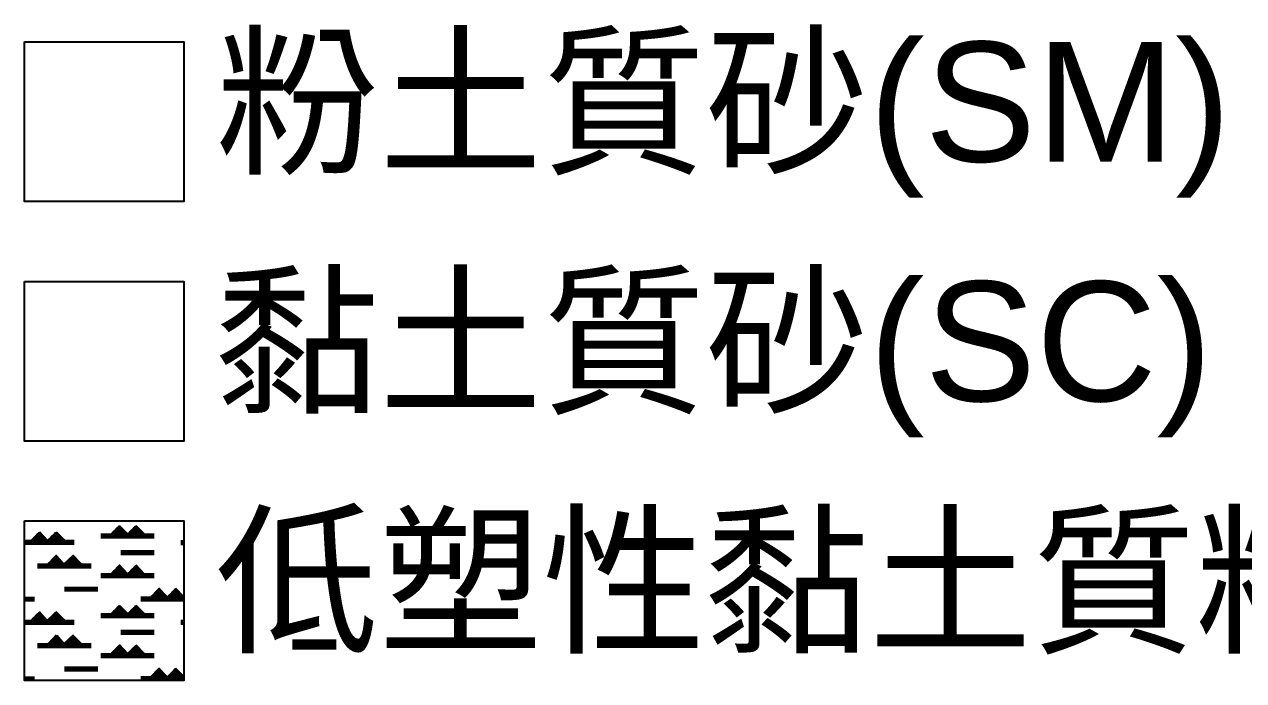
# Model space of a CAD drawing. Header units: millimetres. Extents: x -16 to 296794, y -32 to 2776793.
# Drawn here: x 15 to 22.64, y -7 to -2.89 of the extents above; entities that cross this region are included whole.
import ezdxf
from ezdxf.enums import TextEntityAlignment as Align

# ---------------------------------------------------------------- set-up
doc = ezdxf.new("R2010")
doc.units = ezdxf.units.MM
doc.layers.add('柱狀圖_圖例', color=7, linetype='Continuous')
doc.styles.get("Standard").update_dxf_attribs({"font": 'arial.ttf'})
pattern_1 = [(0, (15.97945, -7.125), (0, 0.5), [0.02055, -0.97945]), (0, (15.97945, -7.1273), (0, 0.5), [0.02055, -0.97945]), (0, (15.97945, -7.1296), (0, 0.5), [0.02055, -0.97945]), (0, (15.97945, -7.1319), (0, 0.5), [0.02055, -0.97945]), (0, (15.97945, -7.1342), (0, 0.5), [0.02055, -0.97945]), (0, (15.97945, -7.1365), (0, 0.5), [0.02055, -0.97945]), (0, (15.97945, -7.1388), (0, 0.5), [0.02055, -0.97945]), (0, (15.97945, -7.1411), (0, 0.5), [0.02055, -0.97945]), (0, (15.97945, -7.1434), (0, 0.5), [0.02055, -0.97945]), (0, (15.97945, -7.1457), (0, 0.5), [0.02055, -0.97945]), (0, (15.6035, -7.18786), (0, 0.5), [0.20867, -0.79133]), (0, (15.6035, -7.19016), (0, 0.5), [0.20867, -0.79133]), (0, (15.6035, -7.19246), (0, 0.5), [0.20867, -0.79133]), (0, (15.6035, -7.19476), (0, 0.5), [0.20867, -0.79133]), (0, (15.6035, -7.19706), (0, 0.5), [0.20867, -0.79133]), (0, (15.6035, -7.19936), (0, 0.5), [0.20867, -0.79133]), (0, (15.6035, -7.20166), (0, 0.5), [0.20867, -0.79133]), (0, (15.6035, -7.20396), (0, 0.5), [0.20867, -0.79133]), (0, (15.6035, -7.20626), (0, 0.5), [0.20867, -0.79133]), (0, (15.6035, -7.20856), (0, 0.5), [0.20867, -0.79133]), (0, (15.25017, -7.4167), (0, 0.5), [0.20867, -0.79133]), (0, (15.25017, -7.419), (0, 0.5), [0.20867, -0.79133]), (0, (15.25017, -7.4213), (0, 0.5), [0.20867, -0.79133]), (0, (15.25017, -7.4236), (0, 0.5), [0.20867, -0.79133]), (0, (15.25017, -7.4259), (0, 0.5), [0.20867, -0.79133]), (0, (15.25017, -7.4282), (0, 0.5), [0.20867, -0.79133]), (0, (15.25017, -7.4305), (0, 0.5), [0.20867, -0.79133]), (0, (15.25017, -7.4328), (0, 0.5), [0.20867, -0.79133]), (0, (15.25017, -7.4351), (0, 0.5), [0.20867, -0.79133]), (0, (15.25017, -7.4374), (0, 0.5), [0.20867, -0.79133]), (90, (15.9989, -7.4777), (-1, 6e-17), [0.00327, -0.49673]), (90, (15.9966, -7.4777), (-1, 6e-17), [0.00557, -0.49443]), (90, (15.9943, -7.4777), (-1, 6e-17), [0.00787, -0.49213]), (90, (15.992, -7.4777), (-1, 6e-17), [0.01018, -0.48982]), (90, (15.9897, -7.4777), (-1, 6e-17), [0.01248, -0.48752]), (90, (15.9874, -7.4777), (-1, 6e-17), [0.01478, -0.48522]), (90, (15.9851, -7.4777), (-1, 6e-17), [0.01708, -0.48292]), (90, (15.9828, -7.4777), (-1, 6e-17), [0.01939, -0.48061]), (90, (15.9805, -7.4777), (-1, 6e-17), [0.0217, -0.4783]), (90, (15.9782, -7.4777), (-1, 6e-17), [0.024, -0.476]), (90, (15.9759, -7.4777), (-1, 6e-17), [0.0263, -0.4737]), (90, (15.9736, -7.4777), (-1, 6e-17), [0.0286, -0.4714]), (90, (15.9713, -7.4777), (-1, 6e-17), [0.0309, -0.4691]), (90, (15.969, -7.4777), (-1, 6e-17), [0.0332, -0.4668]), (90, (15.9667, -7.4777), (-1, 6e-17), [0.0355, -0.4645]), (90, (15.9644, -7.4777), (-1, 6e-17), [0.0378, -0.4622]), (90, (15.9621, -7.4777), (-1, 6e-17), [0.04011, -0.45989]), (90, (15.946, -7.4777), (-1, 6e-17), [0.05025, -0.44975]), (90, (15.9483, -7.4777), (-1, 6e-17), [0.05255, -0.44745]), (90, (15.9506, -7.4777), (-1, 6e-17), [0.05163, -0.44837]), (90, (15.9529, -7.4777), (-1, 6e-17), [0.04932, -0.45068]), (90, (15.9552, -7.4777), (-1, 6e-17), [0.04702, -0.45298]), (90, (15.9575, -7.4777), (-1, 6e-17), [0.04472, -0.45528]), (90, (15.9598, -7.4777), (-1, 6e-17), [0.04241, -0.45759]), (90, (15.9437, -7.4777), (-1, 6e-17), [0.04796, -0.45204]), (90, (15.9414, -7.4777), (-1, 6e-17), [0.04566, -0.45434]), (90, (15.9391, -7.4777), (-1, 6e-17), [0.04336, -0.45664]), (90, (15.9368, -7.4777), (-1, 6e-17), [0.04106, -0.45894]), (90, (15.9345, -7.4777), (-1, 6e-17), [0.03877, -0.46123]), (90, (15.9322, -7.4777), (-1, 6e-17), [0.03647, -0.46353]), (90, (15.9299, -7.4777), (-1, 6e-17), [0.03417, -0.46583]), (90, (15.9276, -7.4777), (-1, 6e-17), [0.03188, -0.46812]), (90, (15.9253, -7.4777), (-1, 6e-17), [0.02958, -0.47042]), (90, (15.923, -7.4777), (-1, 6e-17), [0.02728, -0.47272]), (90, (15.9207, -7.4777), (-1, 6e-17), [0.02498, -0.47502]), (90, (15.9184, -7.4777), (-1, 6e-17), [0.02269, -0.47731]), (90, (15.9161, -7.4777), (-1, 6e-17), [0.0204, -0.4796]), (90, (15.9138, -7.4777), (-1, 6e-17), [0.0181, -0.4819]), (90, (15.9115, -7.4777), (-1, 6e-17), [0.0158, -0.4842]), (90, (15.9092, -7.4777), (-1, 6e-17), [0.0135, -0.4865]), (90, (15.9069, -7.4777), (-1, 6e-17), [0.0112, -0.4888]), (90, (15.9046, -7.4777), (-1, 6e-17), [0.0089, -0.4911]), (90, (15.9023, -7.4777), (-1, 6e-17), [0.0066, -0.4934]), (90, (15.9, -7.4777), (-1, 6e-17), [0.0043, -0.4957]), (90, (15.8977, -7.4777), (-1, 6e-17), [0.00201, -0.49799]), (90, (15.8954, -7.4777), (-1, 6e-17), [0.0003, -0.4997]), (90, (15.8931, -7.4777), (-1, 6e-17), [0.0027, -0.4973]), (90, (15.8908, -7.4777), (-1, 6e-17), [0.00508, -0.49492]), (90, (15.8885, -7.4777), (-1, 6e-17), [0.00748, -0.49252]), (90, (15.8862, -7.4777), (-1, 6e-17), [0.00987, -0.49013]), (90, (15.8701, -7.4777), (-1, 6e-17), [0.02661, -0.47339]), (90, (15.8724, -7.4777), (-1, 6e-17), [0.02422, -0.47578]), (90, (15.8747, -7.4777), (-1, 6e-17), [0.02183, -0.47817]), (90, (15.877, -7.4777), (-1, 6e-17), [0.01944, -0.48056]), (90, (15.8793, -7.4777), (-1, 6e-17), [0.01705, -0.48295]), (90, (15.8816, -7.4777), (-1, 6e-17), [0.01465, -0.48535]), (90, (15.8839, -7.4777), (-1, 6e-17), [0.01226, -0.48774]), (90, (15.8678, -7.4777), (-1, 6e-17), [0.029, -0.471]), (90, (15.8655, -7.4777), (-1, 6e-17), [0.0314, -0.4686]), (90, (15.8632, -7.4777), (-1, 6e-17), [0.0338, -0.4662]), (90, (15.8609, -7.4777), (-1, 6e-17), [0.03618, -0.46382]), (90, (15.8586, -7.4777), (-1, 6e-17), [0.03858, -0.46142]), (90, (15.8563, -7.4777), (-1, 6e-17), [0.04097, -0.45903]), (90, (15.854, -7.4777), (-1, 6e-17), [0.04336, -0.45664]), (90, (15.8517, -7.4777), (-1, 6e-17), [0.04575, -0.45425]), (90, (15.8494, -7.4777), (-1, 6e-17), [0.04815, -0.45185]), (90, (15.8471, -7.4777), (-1, 6e-17), [0.05054, -0.44946]), (90, (15.8448, -7.4777), (-1, 6e-17), [0.05293, -0.44707]), (90, (15.8425, -7.4777), (-1, 6e-17), [0.0512, -0.4488]), (90, (15.8402, -7.4777), (-1, 6e-17), [0.04888, -0.45112]), (90, (15.8379, -7.4777), (-1, 6e-17), [0.04655, -0.45345]), (90, (15.8356, -7.4777), (-1, 6e-17), [0.04423, -0.45577]), (90, (15.8333, -7.4777), (-1, 6e-17), [0.0419, -0.4581]), (90, (15.831, -7.4777), (-1, 6e-17), [0.03957, -0.46043]), (90, (15.8287, -7.4777), (-1, 6e-17), [0.03724, -0.46276]), (90, (15.8264, -7.4777), (-1, 6e-17), [0.03492, -0.46508]), (90, (15.8241, -7.4777), (-1, 6e-17), [0.03259, -0.46741]), (90, (15.8218, -7.4777), (-1, 6e-17), [0.03026, -0.46974]), (90, (15.8195, -7.4777), (-1, 6e-17), [0.02793, -0.47207]), (90, (15.8172, -7.4777), (-1, 6e-17), [0.0256, -0.4744]), (90, (15.8149, -7.4777), (-1, 6e-17), [0.02328, -0.47672]), (90, (15.8126, -7.4777), (-1, 6e-17), [0.02095, -0.47905]), (90, (15.8103, -7.4777), (-1, 6e-17), [0.01862, -0.48138]), (90, (15.7942, -7.4777), (-1, 6e-17), [0.00233, -0.49767]), (90, (15.7965, -7.4777), (-1, 6e-17), [0.00466, -0.49534]), (90, (15.7988, -7.4777), (-1, 6e-17), [0.00698, -0.49302]), (90, (15.8011, -7.4777), (-1, 6e-17), [0.0093, -0.4907]), (90, (15.8034, -7.4777), (-1, 6e-17), [0.01164, -0.48836]), (90, (15.8057, -7.4777), (-1, 6e-17), [0.01397, -0.48603]), (90, (15.808, -7.4777), (-1, 6e-17), [0.0163, -0.4837]), (135, (16, -7.4762), (-1, 0.5), [0.07408, -1.34014]), (46.273, (15.895238, -7.47857), (1, 1), [0.07578, -15.83805]), (133.727, (15.895238, -7.47857), (-9.9999998, 10.5000001), [0.07578, -15.83805]), (46.273, (15.790476, -7.47857), (1, 1), [0.07578, -15.83805]), (0, (15.72813, -7.47774), (0, 0.5), [0.27187, -0.72813]), (0, (15.72813, -7.48004), (0, 0.5), [0.27187, -0.72813]), (0, (15, -7.48004), (0, 0.5), [0.0627, -0.9373]), (0, (15.72813, -7.48234), (0, 0.5), [0.27187, -0.72813]), (0, (15, -7.48234), (0, 0.5), [0.0627, -0.9373]), (0, (15.72813, -7.48464), (0, 0.5), [0.27187, -0.72813]), (0, (15, -7.48464), (0, 0.5), [0.0627, -0.9373]), (0, (15.72813, -7.48694), (0, 0.5), [0.27187, -0.72813]), (0, (15, -7.48694), (0, 0.5), [0.0627, -0.9373]), (0, (15.72813, -7.48924), (0, 0.5), [0.27187, -0.72813]), (0, (15, -7.48924), (0, 0.5), [0.0627, -0.9373]), (0, (15.72813, -7.49154), (0, 0.5), [0.27187, -0.72813]), (0, (15, -7.49154), (0, 0.5), [0.0627, -0.9373]), (0, (15.72813, -7.49384), (0, 0.5), [0.27187, -0.72813]), (0, (15, -7.49384), (0, 0.5), [0.0627, -0.9373]), (0, (15.72813, -7.49614), (0, 0.5), [0.27187, -0.72813]), (0, (15, -7.49614), (0, 0.5), [0.0627, -0.9373]), (0, (15.72813, -7.49844), (0, 0.5), [0.27187, -0.72813]), (0, (15, -7.49844), (0, 0.5), [0.0627, -0.9373]), (90, (15.7513, -7.0836), (-1, 6e-17), [0.00097, -0.49903]), (90, (15.749, -7.0836), (-1, 6e-17), [0.00327, -0.49673]), (90, (15.7467, -7.0836), (-1, 6e-17), [0.00557, -0.49443]), (90, (15.7444, -7.0836), (-1, 6e-17), [0.00787, -0.49213]), (90, (15.7421, -7.0836), (-1, 6e-17), [0.01018, -0.48982]), (90, (15.7398, -7.0836), (-1, 6e-17), [0.01248, -0.48752]), (90, (15.7375, -7.0836), (-1, 6e-17), [0.01478, -0.48522]), (90, (15.7352, -7.0836), (-1, 6e-17), [0.01708, -0.48292]), (90, (15.7329, -7.0836), (-1, 6e-17), [0.0194, -0.4806]), (90, (15.7306, -7.0836), (-1, 6e-17), [0.0217, -0.4783]), (90, (15.7283, -7.0836), (-1, 6e-17), [0.024, -0.476]), (90, (15.726, -7.0836), (-1, 6e-17), [0.0263, -0.4737]), (90, (15.7237, -7.0836), (-1, 6e-17), [0.0286, -0.4714]), (90, (15.7214, -7.0836), (-1, 6e-17), [0.0309, -0.4691]), (90, (15.7191, -7.0836), (-1, 6e-17), [0.0332, -0.4668]), (90, (15.7168, -7.0836), (-1, 6e-17), [0.0355, -0.4645]), (90, (15.7145, -7.0836), (-1, 6e-17), [0.0378, -0.4622]), (90, (15.7122, -7.0836), (-1, 6e-17), [0.0401, -0.4599]), (90, (15.6961, -7.0836), (-1, 6e-17), [0.05025, -0.44975]), (90, (15.6984, -7.0836), (-1, 6e-17), [0.05255, -0.44745]), (90, (15.7007, -7.0836), (-1, 6e-17), [0.05163, -0.44837]), (90, (15.703, -7.0836), (-1, 6e-17), [0.04932, -0.45068]), (90, (15.7053, -7.0836), (-1, 6e-17), [0.04702, -0.45298]), (90, (15.7076, -7.0836), (-1, 6e-17), [0.04472, -0.45528]), (90, (15.7099, -7.0836), (-1, 6e-17), [0.04241, -0.45759]), (90, (15.6938, -7.0836), (-1, 6e-17), [0.04796, -0.45204]), (90, (15.6915, -7.0836), (-1, 6e-17), [0.04566, -0.45434]), (90, (15.6892, -7.0836), (-1, 6e-17), [0.04336, -0.45664]), (90, (15.6869, -7.0836), (-1, 6e-17), [0.04106, -0.45894]), (90, (15.6846, -7.0836), (-1, 6e-17), [0.03877, -0.46123]), (90, (15.6823, -7.0836), (-1, 6e-17), [0.03647, -0.46353]), (90, (15.68, -7.0836), (-1, 6e-17), [0.03417, -0.46583]), (90, (15.6777, -7.0836), (-1, 6e-17), [0.03188, -0.46812]), (90, (15.6754, -7.0836), (-1, 6e-17), [0.02958, -0.47042]), (90, (15.6731, -7.0836), (-1, 6e-17), [0.02728, -0.47272]), (90, (15.6708, -7.0836), (-1, 6e-17), [0.02498, -0.47502]), (90, (15.6685, -7.0836), (-1, 6e-17), [0.0227, -0.4773]), (90, (15.6662, -7.0836), (-1, 6e-17), [0.0204, -0.4796]), (90, (15.6639, -7.0836), (-1, 6e-17), [0.0181, -0.4819]), (90, (15.6616, -7.0836), (-1, 6e-17), [0.0158, -0.4842]), (90, (15.6593, -7.0836), (-1, 6e-17), [0.0135, -0.4865]), (90, (15.657, -7.0836), (-1, 6e-17), [0.0112, -0.4888]), (90, (15.6547, -7.0836), (-1, 6e-17), [0.0089, -0.4911]), (90, (15.6524, -7.0836), (-1, 6e-17), [0.0066, -0.4934]), (90, (15.6501, -7.0836), (-1, 6e-17), [0.0043, -0.4957]), (90, (15.6478, -7.0836), (-1, 6e-17), [0.002, -0.498]), (90, (15.6455, -7.0836), (-1, 6e-17), [0.0003, -0.4997]), (90, (15.6432, -7.0836), (-1, 6e-17), [0.0027, -0.4973]), (90, (15.6409, -7.0836), (-1, 6e-17), [0.00508, -0.49492]), (90, (15.6386, -7.0836), (-1, 6e-17), [0.00748, -0.49252]), (90, (15.6363, -7.0836), (-1, 6e-17), [0.00987, -0.49013]), (90, (15.6202, -7.0836), (-1, 6e-17), [0.02661, -0.47339]), (90, (15.6225, -7.0836), (-1, 6e-17), [0.02422, -0.47578]), (90, (15.6248, -7.0836), (-1, 6e-17), [0.02183, -0.47817]), (90, (15.6271, -7.0836), (-1, 6e-17), [0.01944, -0.48056]), (90, (15.6294, -7.0836), (-1, 6e-17), [0.01705, -0.48295]), (90, (15.6317, -7.0836), (-1, 6e-17), [0.01465, -0.48535]), (90, (15.634, -7.0836), (-1, 6e-17), [0.01226, -0.48774]), (90, (15.6179, -7.0836), (-1, 6e-17), [0.029, -0.471]), (90, (15.6156, -7.0836), (-1, 6e-17), [0.0314, -0.4686]), (90, (15.6133, -7.0836), (-1, 6e-17), [0.0338, -0.4662]), (90, (15.611, -7.0836), (-1, 6e-17), [0.03618, -0.46382]), (90, (15.6087, -7.0836), (-1, 6e-17), [0.03858, -0.46142]), (90, (15.6064, -7.0836), (-1, 6e-17), [0.04097, -0.45903]), (90, (15.6041, -7.0836), (-1, 6e-17), [0.04336, -0.45664]), (90, (15.6018, -7.0836), (-1, 6e-17), [0.04575, -0.45425]), (90, (15.5995, -7.0836), (-1, 6e-17), [0.04815, -0.45185]), (90, (15.5972, -7.0836), (-1, 6e-17), [0.05054, -0.44946]), (90, (15.5949, -7.0836), (-1, 6e-17), [0.05293, -0.44707]), (90, (15.5926, -7.0836), (-1, 6e-17), [0.0512, -0.4488]), (90, (15.5903, -7.0836), (-1, 6e-17), [0.04888, -0.45112]), (90, (15.588, -7.0836), (-1, 6e-17), [0.04655, -0.45345]), (90, (15.5857, -7.0836), (-1, 6e-17), [0.04423, -0.45577]), (90, (15.5834, -7.0836), (-1, 6e-17), [0.0419, -0.4581]), (90, (15.5811, -7.0836), (-1, 6e-17), [0.03957, -0.46043]), (90, (15.5788, -7.0836), (-1, 6e-17), [0.03724, -0.46276]), (90, (15.5765, -7.0836), (-1, 6e-17), [0.03492, -0.46508]), (90, (15.5742, -7.0836), (-1, 6e-17), [0.0326, -0.4674]), (90, (15.5719, -7.0836), (-1, 6e-17), [0.03026, -0.46974]), (90, (15.5696, -7.0836), (-1, 6e-17), [0.02793, -0.47207]), (90, (15.5673, -7.0836), (-1, 6e-17), [0.0256, -0.4744]), (90, (15.565, -7.0836), (-1, 6e-17), [0.02328, -0.47672]), (90, (15.5627, -7.0836), (-1, 6e-17), [0.02095, -0.47905]), (90, (15.5604, -7.0836), (-1, 6e-17), [0.01862, -0.48138]), (90, (15.5443, -7.0836), (-1, 6e-17), [0.00233, -0.49767]), (90, (15.5466, -7.0836), (-1, 6e-17), [0.00466, -0.49534]), (90, (15.5489, -7.0836), (-1, 6e-17), [0.00698, -0.49302]), (90, (15.5512, -7.0836), (-1, 6e-17), [0.0093, -0.4907]), (90, (15.5535, -7.0836), (-1, 6e-17), [0.01164, -0.48836]), (90, (15.5558, -7.0836), (-1, 6e-17), [0.01397, -0.48603]), (90, (15.5581, -7.0836), (-1, 6e-17), [0.0163, -0.4837]), (135, (15.75238, -7.08333), (-1, 0.5), [0.07408, -1.34014]), (45, (15.64762, -7.08333), (1, 0.5), [0.07408, -1.34014]), (135, (15.64762, -7.08333), (-1, 0.5), [0.07408, -1.34014]), (45, (15.54286, -7.08333), (1, 0.5), [0.07408, -1.34014]), (0, (15.47823, -7.0836), (0, 0.5), [0.3352, -0.6648]), (0, (15.47823, -7.0859), (0, 0.5), [0.3352, -0.6648]), (0, (15.47823, -7.0882), (0, 0.5), [0.3352, -0.6648]), (0, (15.47823, -7.0905), (0, 0.5), [0.3352, -0.6648]), (0, (15.47823, -7.0928), (0, 0.5), [0.3352, -0.6648]), (0, (15.47823, -7.0951), (0, 0.5), [0.3352, -0.6648]), (0, (15.47823, -7.0974), (0, 0.5), [0.3352, -0.6648]), (0, (15.47823, -7.0997), (0, 0.5), [0.3352, -0.6648]), (0, (15.47823, -7.102), (0, 0.5), [0.3352, -0.6648]), (0, (15.47823, -7.1043), (0, 0.5), [0.3352, -0.6648]), (90, (15.2499, -7.1243), (-1, 6e-17), [0.00097, -0.49903]), (90, (15.2476, -7.1243), (-1, 6e-17), [0.00327, -0.49673]), (90, (15.2453, -7.1243), (-1, 6e-17), [0.00557, -0.49443]), (90, (15.243, -7.1243), (-1, 6e-17), [0.00787, -0.49213]), (90, (15.2407, -7.1243), (-1, 6e-17), [0.01018, -0.48982]), (90, (15.2384, -7.1243), (-1, 6e-17), [0.01248, -0.48752]), (90, (15.2361, -7.1243), (-1, 6e-17), [0.01478, -0.48522]), (90, (15.2338, -7.1243), (-1, 6e-17), [0.01708, -0.48292]), (90, (15.2315, -7.1243), (-1, 6e-17), [0.0194, -0.4806]), (90, (15.2292, -7.1243), (-1, 6e-17), [0.0217, -0.4783]), (90, (15.2269, -7.1243), (-1, 6e-17), [0.024, -0.476]), (90, (15.2246, -7.1243), (-1, 6e-17), [0.0263, -0.4737]), (90, (15.2223, -7.1243), (-1, 6e-17), [0.0286, -0.4714]), (90, (15.22, -7.1243), (-1, 6e-17), [0.0309, -0.4691]), (90, (15.2177, -7.1243), (-1, 6e-17), [0.0332, -0.4668]), (90, (15.2154, -7.1243), (-1, 6e-17), [0.0355, -0.4645]), (90, (15.2131, -7.1243), (-1, 6e-17), [0.0378, -0.4622]), (90, (15.2108, -7.1243), (-1, 6e-17), [0.0401, -0.4599]), (90, (15.1947, -7.1243), (-1, 6e-17), [0.05025, -0.44975]), (90, (15.197, -7.1243), (-1, 6e-17), [0.05255, -0.44745]), (90, (15.1993, -7.1243), (-1, 6e-17), [0.05163, -0.44837]), (90, (15.2016, -7.1243), (-1, 6e-17), [0.04932, -0.45068]), (90, (15.2039, -7.1243), (-1, 6e-17), [0.04702, -0.45298]), (90, (15.2062, -7.1243), (-1, 6e-17), [0.04472, -0.45528]), (90, (15.2085, -7.1243), (-1, 6e-17), [0.04241, -0.45759]), (90, (15.1924, -7.1243), (-1, 6e-17), [0.04796, -0.45204]), (90, (15.1901, -7.1243), (-1, 6e-17), [0.04566, -0.45434]), (90, (15.1878, -7.1243), (-1, 6e-17), [0.04336, -0.45664]), (90, (15.1855, -7.1243), (-1, 6e-17), [0.04106, -0.45894]), (90, (15.1832, -7.1243), (-1, 6e-17), [0.03877, -0.46123]), (90, (15.1809, -7.1243), (-1, 6e-17), [0.03647, -0.46353]), (90, (15.1786, -7.1243), (-1, 6e-17), [0.03417, -0.46583]), (90, (15.1763, -7.1243), (-1, 6e-17), [0.03188, -0.46812]), (90, (15.174, -7.1243), (-1, 6e-17), [0.02958, -0.47042]), (90, (15.1717, -7.1243), (-1, 6e-17), [0.02728, -0.47272]), (90, (15.1694, -7.1243), (-1, 6e-17), [0.02498, -0.47502]), (90, (15.1671, -7.1243), (-1, 6e-17), [0.02269, -0.47731]), (90, (15.1648, -7.1243), (-1, 6e-17), [0.0204, -0.4796]), (90, (15.1625, -7.1243), (-1, 6e-17), [0.0181, -0.4819]), (90, (15.1602, -7.1243), (-1, 6e-17), [0.0158, -0.4842]), (90, (15.1579, -7.1243), (-1, 6e-17), [0.0135, -0.4865]), (90, (15.1556, -7.1243), (-1, 6e-17), [0.0112, -0.4888]), (90, (15.1533, -7.1243), (-1, 6e-17), [0.0089, -0.4911]), (90, (15.151, -7.1243), (-1, 6e-17), [0.0066, -0.4934]), (90, (15.1487, -7.1243), (-1, 6e-17), [0.0043, -0.4957]), (90, (15.1464, -7.1243), (-1, 6e-17), [0.002, -0.498]), (90, (15.1441, -7.1243), (-1, 6e-17), [0.0003, -0.4997]), (90, (15.1418, -7.1243), (-1, 6e-17), [0.0027, -0.4973]), (90, (15.1395, -7.1243), (-1, 6e-17), [0.00508, -0.49492]), (90, (15.1372, -7.1243), (-1, 6e-17), [0.00748, -0.49252]), (90, (15.1349, -7.1243), (-1, 6e-17), [0.00987, -0.49013]), (90, (15.1188, -7.1243), (-1, 6e-17), [0.02661, -0.47339]), (90, (15.1211, -7.1243), (-1, 6e-17), [0.02422, -0.47578]), (90, (15.1234, -7.1243), (-1, 6e-17), [0.02183, -0.47817]), (90, (15.1257, -7.1243), (-1, 6e-17), [0.01944, -0.48056]), (90, (15.128, -7.1243), (-1, 6e-17), [0.01705, -0.48295]), (90, (15.1303, -7.1243), (-1, 6e-17), [0.01465, -0.48535]), (90, (15.1326, -7.1243), (-1, 6e-17), [0.01226, -0.48774]), (90, (15.1165, -7.1243), (-1, 6e-17), [0.029, -0.471]), (90, (15.1142, -7.1243), (-1, 6e-17), [0.0314, -0.4686]), (90, (15.1119, -7.1243), (-1, 6e-17), [0.0338, -0.4662]), (90, (15.1096, -7.1243), (-1, 6e-17), [0.03618, -0.46382]), (90, (15.1073, -7.1243), (-1, 6e-17), [0.03858, -0.46142]), (90, (15.105, -7.1243), (-1, 6e-17), [0.04097, -0.45903]), (90, (15.1027, -7.1243), (-1, 6e-17), [0.04336, -0.45664]), (90, (15.1004, -7.1243), (-1, 6e-17), [0.04575, -0.45425]), (90, (15.0981, -7.1243), (-1, 6e-17), [0.04815, -0.45185]), (90, (15.0958, -7.1243), (-1, 6e-17), [0.05054, -0.44946]), (90, (15.0935, -7.1243), (-1, 6e-17), [0.05293, -0.44707]), (90, (15.0912, -7.1243), (-1, 6e-17), [0.0512, -0.4488]), (90, (15.0889, -7.1243), (-1, 6e-17), [0.04888, -0.45112]), (90, (15.0866, -7.1243), (-1, 6e-17), [0.04655, -0.45345]), (90, (15.0843, -7.1243), (-1, 6e-17), [0.04423, -0.45577]), (90, (15.082, -7.1243), (-1, 6e-17), [0.0419, -0.4581]), (90, (15.0797, -7.1243), (-1, 6e-17), [0.03957, -0.46043]), (90, (15.0774, -7.1243), (-1, 6e-17), [0.03724, -0.46276]), (90, (15.0751, -7.1243), (-1, 6e-17), [0.03492, -0.46508]), (90, (15.0728, -7.1243), (-1, 6e-17), [0.0326, -0.4674]), (90, (15.0705, -7.1243), (-1, 6e-17), [0.03026, -0.46974]), (90, (15.0682, -7.1243), (-1, 6e-17), [0.02793, -0.47207]), (90, (15.0659, -7.1243), (-1, 6e-17), [0.0256, -0.4744]), (90, (15.0636, -7.1243), (-1, 6e-17), [0.02328, -0.47672]), (90, (15.0613, -7.1243), (-1, 6e-17), [0.02095, -0.47905]), (90, (15.059, -7.1243), (-1, 6e-17), [0.01862, -0.48138]), (90, (15.0429, -7.1243), (-1, 6e-17), [0.00233, -0.49767]), (90, (15.0452, -7.1243), (-1, 6e-17), [0.00466, -0.49534]), (90, (15.0475, -7.1243), (-1, 6e-17), [0.00698, -0.49302]), (90, (15.0498, -7.1243), (-1, 6e-17), [0.0093, -0.4907]), (90, (15.0521, -7.1243), (-1, 6e-17), [0.01164, -0.48836]), (90, (15.0544, -7.1243), (-1, 6e-17), [0.01397, -0.48603]), (90, (15.0567, -7.1243), (-1, 6e-17), [0.0163, -0.4837]), (135, (15.25238, -7.1238), (-1, 0.5), [0.07408, -1.34014]), (42.5104, (15.14286, -7.12381), (5, 4.5), [0.07752, -8.06189]), (132.2737, (15.14286, -7.12381), (-1, 1), [0.07079, -7.362243]), (45, (15.04286, -7.1238), (1, 0.5), [0.07408, -1.34014]), (0, (15, -7.12425), (0, 0.5), [0.31197, -0.68803]), (0, (15, -7.12655), (0, 0.5), [0.31197, -0.68803]), (0, (15, -7.12885), (0, 0.5), [0.31197, -0.68803]), (0, (15, -7.13115), (0, 0.5), [0.31197, -0.68803]), (0, (15, -7.13345), (0, 0.5), [0.31197, -0.68803]), (0, (15, -7.13575), (0, 0.5), [0.31197, -0.68803]), (0, (15, -7.13805), (0, 0.5), [0.31197, -0.68803]), (0, (15, -7.14035), (0, 0.5), [0.31197, -0.68803]), (0, (15, -7.14265), (0, 0.5), [0.31197, -0.68803]), (0, (15, -7.14495), (0, 0.5), [0.31197, -0.68803]), (90, (15.3554, -7.271), (-1, 6e-17), [0.00097, -0.49903]), (90, (15.3531, -7.271), (-1, 6e-17), [0.00327, -0.49673]), (90, (15.3508, -7.271), (-1, 6e-17), [0.00557, -0.49443]), (90, (15.3485, -7.271), (-1, 6e-17), [0.00787, -0.49213]), (90, (15.3462, -7.271), (-1, 6e-17), [0.01018, -0.48982]), (90, (15.3439, -7.271), (-1, 6e-17), [0.01248, -0.48752]), (90, (15.3416, -7.271), (-1, 6e-17), [0.01478, -0.48522]), (90, (15.3393, -7.271), (-1, 6e-17), [0.01708, -0.48292]), (90, (15.337, -7.271), (-1, 6e-17), [0.0194, -0.4806]), (90, (15.3347, -7.271), (-1, 6e-17), [0.0217, -0.4783]), (90, (15.3324, -7.271), (-1, 6e-17), [0.024, -0.476]), (90, (15.3301, -7.271), (-1, 6e-17), [0.0263, -0.4737]), (90, (15.3278, -7.271), (-1, 6e-17), [0.0286, -0.4714]), (90, (15.3255, -7.271), (-1, 6e-17), [0.0309, -0.4691]), (90, (15.3232, -7.271), (-1, 6e-17), [0.0332, -0.4668]), (90, (15.3209, -7.271), (-1, 6e-17), [0.0355, -0.4645]), (90, (15.3186, -7.271), (-1, 6e-17), [0.0378, -0.4622]), (90, (15.3163, -7.271), (-1, 6e-17), [0.0401, -0.4599]), (90, (15.3002, -7.271), (-1, 6e-17), [0.05025, -0.44975]), (90, (15.3025, -7.271), (-1, 6e-17), [0.05255, -0.44745]), (90, (15.3048, -7.271), (-1, 6e-17), [0.05163, -0.44837]), (90, (15.3071, -7.271), (-1, 6e-17), [0.04932, -0.45068]), (90, (15.3094, -7.271), (-1, 6e-17), [0.04702, -0.45298]), (90, (15.3117, -7.271), (-1, 6e-17), [0.04472, -0.45528]), (90, (15.314, -7.271), (-1, 6e-17), [0.04241, -0.45759]), (90, (15.2979, -7.271), (-1, 6e-17), [0.04796, -0.45204]), (90, (15.2956, -7.271), (-1, 6e-17), [0.04566, -0.45434]), (90, (15.2933, -7.271), (-1, 6e-17), [0.04336, -0.45664]), (90, (15.291, -7.271), (-1, 6e-17), [0.04106, -0.45894]), (90, (15.2887, -7.271), (-1, 6e-17), [0.03877, -0.46123]), (90, (15.2864, -7.271), (-1, 6e-17), [0.03647, -0.46353]), (90, (15.2841, -7.271), (-1, 6e-17), [0.03417, -0.46583]), (90, (15.2818, -7.271), (-1, 6e-17), [0.03188, -0.46812]), (90, (15.2795, -7.271), (-1, 6e-17), [0.02958, -0.47042]), (90, (15.2772, -7.271), (-1, 6e-17), [0.02728, -0.47272]), (90, (15.2749, -7.271), (-1, 6e-17), [0.02498, -0.47502]), (90, (15.2726, -7.271), (-1, 6e-17), [0.02269, -0.47731]), (90, (15.2703, -7.271), (-1, 6e-17), [0.0204, -0.4796]), (90, (15.268, -7.271), (-1, 6e-17), [0.0181, -0.4819]), (90, (15.2657, -7.271), (-1, 6e-17), [0.0158, -0.4842]), (90, (15.2634, -7.271), (-1, 6e-17), [0.0135, -0.4865]), (90, (15.2611, -7.271), (-1, 6e-17), [0.0112, -0.4888]), (90, (15.2588, -7.271), (-1, 6e-17), [0.0089, -0.4911]), (90, (15.2565, -7.271), (-1, 6e-17), [0.0066, -0.4934]), (90, (15.2542, -7.271), (-1, 6e-17), [0.0043, -0.4957]), (90, (15.2519, -7.271), (-1, 6e-17), [0.002, -0.498]), (90, (15.2496, -7.271), (-1, 6e-17), [0.0003, -0.4997]), (90, (15.2473, -7.271), (-1, 6e-17), [0.0027, -0.4973]), (90, (15.245, -7.271), (-1, 6e-17), [0.00508, -0.49492]), (90, (15.2427, -7.271), (-1, 6e-17), [0.00748, -0.49252]), (90, (15.2404, -7.271), (-1, 6e-17), [0.00987, -0.49013]), (90, (15.2243, -7.271), (-1, 6e-17), [0.02661, -0.47339]), (90, (15.2266, -7.271), (-1, 6e-17), [0.02422, -0.47578]), (90, (15.2289, -7.271), (-1, 6e-17), [0.02183, -0.47817]), (90, (15.2312, -7.271), (-1, 6e-17), [0.01944, -0.48056]), (90, (15.2335, -7.271), (-1, 6e-17), [0.01705, -0.48295]), (90, (15.2358, -7.271), (-1, 6e-17), [0.01465, -0.48535]), (90, (15.2381, -7.271), (-1, 6e-17), [0.01226, -0.48774]), (90, (15.222, -7.271), (-1, 6e-17), [0.029, -0.471]), (90, (15.2197, -7.271), (-1, 6e-17), [0.0314, -0.4686]), (90, (15.2174, -7.271), (-1, 6e-17), [0.0338, -0.4662]), (90, (15.2151, -7.271), (-1, 6e-17), [0.03618, -0.46382]), (90, (15.2128, -7.271), (-1, 6e-17), [0.03858, -0.46142]), (90, (15.2105, -7.271), (-1, 6e-17), [0.04097, -0.45903]), (90, (15.2082, -7.271), (-1, 6e-17), [0.04336, -0.45664]), (90, (15.2059, -7.271), (-1, 6e-17), [0.04575, -0.45425]), (90, (15.2036, -7.271), (-1, 6e-17), [0.04815, -0.45185]), (90, (15.2013, -7.271), (-1, 6e-17), [0.05054, -0.44946]), (90, (15.199, -7.271), (-1, 6e-17), [0.05293, -0.44707]), (90, (15.1967, -7.271), (-1, 6e-17), [0.0512, -0.4488]), (90, (15.1944, -7.271), (-1, 6e-17), [0.04888, -0.45112]), (90, (15.1921, -7.271), (-1, 6e-17), [0.04655, -0.45345]), (90, (15.1898, -7.271), (-1, 6e-17), [0.04423, -0.45577]), (90, (15.1875, -7.271), (-1, 6e-17), [0.0419, -0.4581]), (90, (15.1852, -7.271), (-1, 6e-17), [0.03957, -0.46043]), (90, (15.1829, -7.271), (-1, 6e-17), [0.03724, -0.46276]), (90, (15.1806, -7.271), (-1, 6e-17), [0.03492, -0.46508]), (90, (15.1783, -7.271), (-1, 6e-17), [0.0326, -0.4674]), (90, (15.176, -7.271), (-1, 6e-17), [0.03026, -0.46974]), (90, (15.1737, -7.271), (-1, 6e-17), [0.02793, -0.47207]), (90, (15.1714, -7.271), (-1, 6e-17), [0.0256, -0.4744]), (90, (15.1691, -7.271), (-1, 6e-17), [0.02328, -0.47672]), (90, (15.1668, -7.271), (-1, 6e-17), [0.02095, -0.47905]), (90, (15.1645, -7.271), (-1, 6e-17), [0.01862, -0.48138]), (90, (15.1484, -7.271), (-1, 6e-17), [0.00233, -0.49767]), (90, (15.1507, -7.271), (-1, 6e-17), [0.00466, -0.49534]), (90, (15.153, -7.271), (-1, 6e-17), [0.00698, -0.49302]), (90, (15.1553, -7.271), (-1, 6e-17), [0.0093, -0.4907]), (90, (15.1576, -7.271), (-1, 6e-17), [0.01164, -0.48836]), (90, (15.1599, -7.271), (-1, 6e-17), [0.01397, -0.48603]), (90, (15.1622, -7.271), (-1, 6e-17), [0.0163, -0.4837]), (133.727, (15.357143, -7.27143), (-9.9999998, 10.5000001), [0.07578, -15.83805]), (43.7811, (15.24762, -7.27143), (1, 1), [0.079147, -16.541623]), (131.009, (15.24762, -7.27143), (-3, 3.5), [0.07257, -15.16718]), (46.273, (15.14762, -7.27143), (9.99999996, 10.49999995), [0.07578, -15.83805]), (0, (15.0823, -7.27104), (0, 0.5), [0.3352, -0.6648]), (0, (15.0823, -7.27334), (0, 0.5), [0.3352, -0.6648]), (0, (15.0823, -7.27564), (0, 0.5), [0.3352, -0.6648]), (0, (15.0823, -7.27794), (0, 0.5), [0.3352, -0.6648]), (0, (15.0823, -7.28024), (0, 0.5), [0.3352, -0.6648]), (0, (15.0823, -7.28254), (0, 0.5), [0.3352, -0.6648]), (0, (15.0823, -7.28484), (0, 0.5), [0.3352, -0.6648]), (0, (15.0823, -7.28714), (0, 0.5), [0.3352, -0.6648]), (0, (15.0823, -7.28944), (0, 0.5), [0.3352, -0.6648]), (0, (15.0823, -7.29174), (0, 0.5), [0.3352, -0.6648]), (90, (15.7512, -7.3327), (-1, 6e-17), [0.00097, -0.49903]), (90, (15.7489, -7.3327), (-1, 6e-17), [0.00327, -0.49673]), (90, (15.7466, -7.3327), (-1, 6e-17), [0.00557, -0.49443]), (90, (15.7443, -7.3327), (-1, 6e-17), [0.00787, -0.49213]), (90, (15.742, -7.3327), (-1, 6e-17), [0.01018, -0.48982]), (90, (15.7397, -7.3327), (-1, 6e-17), [0.01248, -0.48752]), (90, (15.7374, -7.3327), (-1, 6e-17), [0.01478, -0.48522]), (90, (15.7351, -7.3327), (-1, 6e-17), [0.01708, -0.48292]), (90, (15.7328, -7.3327), (-1, 6e-17), [0.01939, -0.48061]), (90, (15.7305, -7.3327), (-1, 6e-17), [0.0217, -0.4783]), (90, (15.7282, -7.3327), (-1, 6e-17), [0.024, -0.476]), (90, (15.7259, -7.3327), (-1, 6e-17), [0.0263, -0.4737]), (90, (15.7236, -7.3327), (-1, 6e-17), [0.0286, -0.4714]), (90, (15.7213, -7.3327), (-1, 6e-17), [0.0309, -0.4691]), (90, (15.719, -7.3327), (-1, 6e-17), [0.0332, -0.4668]), (90, (15.7167, -7.3327), (-1, 6e-17), [0.0355, -0.4645]), (90, (15.7144, -7.3327), (-1, 6e-17), [0.0378, -0.4622]), (90, (15.7121, -7.3327), (-1, 6e-17), [0.0401, -0.4599]), (90, (15.696, -7.3327), (-1, 6e-17), [0.05025, -0.44975]), (90, (15.6983, -7.3327), (-1, 6e-17), [0.05255, -0.44745]), (90, (15.7006, -7.3327), (-1, 6e-17), [0.05163, -0.44837]), (90, (15.7029, -7.3327), (-1, 6e-17), [0.04932, -0.45068]), (90, (15.7052, -7.3327), (-1, 6e-17), [0.04702, -0.45298]), (90, (15.7075, -7.3327), (-1, 6e-17), [0.04472, -0.45528]), (90, (15.7098, -7.3327), (-1, 6e-17), [0.04241, -0.45759]), (90, (15.6937, -7.3327), (-1, 6e-17), [0.04796, -0.45204]), (90, (15.6914, -7.3327), (-1, 6e-17), [0.04566, -0.45434]), (90, (15.6891, -7.3327), (-1, 6e-17), [0.04336, -0.45664]), (90, (15.6868, -7.3327), (-1, 6e-17), [0.04106, -0.45894]), (90, (15.6845, -7.3327), (-1, 6e-17), [0.03877, -0.46123]), (90, (15.6822, -7.3327), (-1, 6e-17), [0.03647, -0.46353]), (90, (15.6799, -7.3327), (-1, 6e-17), [0.03417, -0.46583]), (90, (15.6776, -7.3327), (-1, 6e-17), [0.03188, -0.46812]), (90, (15.6753, -7.3327), (-1, 6e-17), [0.02958, -0.47042]), (90, (15.673, -7.3327), (-1, 6e-17), [0.02728, -0.47272]), (90, (15.6707, -7.3327), (-1, 6e-17), [0.02498, -0.47502]), (90, (15.6684, -7.3327), (-1, 6e-17), [0.02269, -0.47731]), (90, (15.6661, -7.3327), (-1, 6e-17), [0.0204, -0.4796]), (90, (15.6638, -7.3327), (-1, 6e-17), [0.0181, -0.4819]), (90, (15.6615, -7.3327), (-1, 6e-17), [0.0158, -0.4842]), (90, (15.6592, -7.3327), (-1, 6e-17), [0.0135, -0.4865]), (90, (15.6569, -7.3327), (-1, 6e-17), [0.0112, -0.4888]), (90, (15.6546, -7.3327), (-1, 6e-17), [0.0089, -0.4911]), (90, (15.6523, -7.3327), (-1, 6e-17), [0.0066, -0.4934]), (90, (15.65, -7.3327), (-1, 6e-17), [0.0043, -0.4957]), (90, (15.6477, -7.3327), (-1, 6e-17), [0.002, -0.498]), (90, (15.6454, -7.3327), (-1, 6e-17), [0.0003, -0.4997]), (90, (15.6431, -7.3327), (-1, 6e-17), [0.0027, -0.4973]), (90, (15.6408, -7.3327), (-1, 6e-17), [0.00508, -0.49492]), (90, (15.6385, -7.3327), (-1, 6e-17), [0.00748, -0.49252]), (90, (15.6362, -7.3327), (-1, 6e-17), [0.00987, -0.49013]), (90, (15.6201, -7.3327), (-1, 6e-17), [0.02661, -0.47339]), (90, (15.6224, -7.3327), (-1, 6e-17), [0.02422, -0.47578]), (90, (15.6247, -7.3327), (-1, 6e-17), [0.02183, -0.47817]), (90, (15.627, -7.3327), (-1, 6e-17), [0.01944, -0.48056]), (90, (15.6293, -7.3327), (-1, 6e-17), [0.01705, -0.48295]), (90, (15.6316, -7.3327), (-1, 6e-17), [0.01465, -0.48535]), (90, (15.6339, -7.3327), (-1, 6e-17), [0.01226, -0.48774]), (90, (15.6178, -7.3327), (-1, 6e-17), [0.029, -0.471]), (90, (15.6155, -7.3327), (-1, 6e-17), [0.0314, -0.4686]), (90, (15.6132, -7.3327), (-1, 6e-17), [0.0338, -0.4662]), (90, (15.6109, -7.3327), (-1, 6e-17), [0.03618, -0.46382]), (90, (15.6086, -7.3327), (-1, 6e-17), [0.03858, -0.46142]), (90, (15.6063, -7.3327), (-1, 6e-17), [0.04097, -0.45903]), (90, (15.604, -7.3327), (-1, 6e-17), [0.04336, -0.45664]), (90, (15.6017, -7.3327), (-1, 6e-17), [0.04575, -0.45425]), (90, (15.5994, -7.3327), (-1, 6e-17), [0.04815, -0.45185]), (90, (15.5971, -7.3327), (-1, 6e-17), [0.05054, -0.44946]), (90, (15.5948, -7.3327), (-1, 6e-17), [0.05293, -0.44707]), (90, (15.5925, -7.3327), (-1, 6e-17), [0.0512, -0.4488]), (90, (15.5902, -7.3327), (-1, 6e-17), [0.04888, -0.45112]), (90, (15.5879, -7.3327), (-1, 6e-17), [0.04655, -0.45345]), (90, (15.5856, -7.3327), (-1, 6e-17), [0.04423, -0.45577]), (90, (15.5833, -7.3327), (-1, 6e-17), [0.0419, -0.4581]), (90, (15.581, -7.3327), (-1, 6e-17), [0.03957, -0.46043]), (90, (15.5787, -7.3327), (-1, 6e-17), [0.03724, -0.46276]), (90, (15.5764, -7.3327), (-1, 6e-17), [0.03492, -0.46508]), (90, (15.5741, -7.3327), (-1, 6e-17), [0.0326, -0.4674]), (90, (15.5718, -7.3327), (-1, 6e-17), [0.03026, -0.46974]), (90, (15.5695, -7.3327), (-1, 6e-17), [0.02793, -0.47207]), (90, (15.5672, -7.3327), (-1, 6e-17), [0.0256, -0.4744]), (90, (15.5649, -7.3327), (-1, 6e-17), [0.02328, -0.47672]), (90, (15.5626, -7.3327), (-1, 6e-17), [0.02095, -0.47905]), (90, (15.5603, -7.3327), (-1, 6e-17), [0.01862, -0.48138]), (90, (15.5442, -7.3327), (-1, 6e-17), [0.00233, -0.49767]), (90, (15.5465, -7.3327), (-1, 6e-17), [0.00466, -0.49534]), (90, (15.5488, -7.3327), (-1, 6e-17), [0.00698, -0.49302]), (90, (15.5511, -7.3327), (-1, 6e-17), [0.0093, -0.4907]), (90, (15.5534, -7.3327), (-1, 6e-17), [0.01164, -0.48836]), (90, (15.5557, -7.3327), (-1, 6e-17), [0.01397, -0.48603]), (90, (15.558, -7.3327), (-1, 6e-17), [0.0163, -0.4837]), (133.727, (15.75238, -7.333333), (-1, 1), [0.07578, -15.83805]), (46.273, (15.64762, -7.333333), (1, 1), [0.07578, -15.83805]), (133.727, (15.64762, -7.333333), (-9.9999998, 10.5000001), [0.07578, -15.83805]), (46.273, (15.542857, -7.333333), (1, 1), [0.07578, -15.83805]), (0, (15.4781, -7.3327), (0, 0.5), [0.3352, -0.6648]), (0, (15.4781, -7.335), (0, 0.5), [0.3352, -0.6648]), (0, (15.4781, -7.3373), (0, 0.5), [0.3352, -0.6648]), (0, (15.4781, -7.3396), (0, 0.5), [0.3352, -0.6648]), (0, (15.4781, -7.3419), (0, 0.5), [0.3352, -0.6648]), (0, (15.4781, -7.3442), (0, 0.5), [0.3352, -0.6648]), (0, (15.4781, -7.3465), (0, 0.5), [0.3352, -0.6648]), (0, (15.4781, -7.3488), (0, 0.5), [0.3352, -0.6648]), (0, (15.4781, -7.3511), (0, 0.5), [0.3352, -0.6648]), (0, (15.4781, -7.3534), (0, 0.5), [0.3352, -0.6648])]

msp = doc.modelspace()

# ---------------------------------------------------------------- hatches: boundary and pattern name
at = {"layer": '柱狀圖_圖例'}
h = msp.add_hatch(dxfattribs=at)
h.set_pattern_fill('505252', color=172, pattern_type=2)
h.set_pattern_definition(pattern_1)
h.paths.add_polyline_path([(15, -6), (16, -6), (16, -7), (15, -7)])
h = msp.add_hatch(dxfattribs=at)
h.set_pattern_fill('505252', color=172, pattern_type=2)
h.set_pattern_definition(pattern_1)
h.paths.add_polyline_path([(15, -6), (16, -6), (16, -7), (15, -7)])

# ---------------------------------------------------------------- linework, layer by layer
for points in [[(15, -3), (16, -3), (16, -4), (15, -4)], [(15, -3), (16, -3), (16, -4), (15, -4)], [(15, -4.5), (16, -4.5), (16, -5.5), (15, -5.5)], [(15, -4.5), (16, -4.5), (16, -5.5), (15, -5.5)], [(15, -6), (16, -6), (16, -7), (15, -7)], [(15, -6), (16, -6), (16, -7), (15, -7)]]:
    msp.add_lwpolyline(points, close=True, dxfattribs=at)

# ---------------------------------------------------------------- texts
for s, p in [('粉土質砂(SM)', (16.2, -3)), ('粉土質砂(SM)', (16.2, -3)), ('黏土質砂(SC)', (16.2, -4.5)), ('黏土質砂(SC)', (16.2, -4.5)), ('低塑性黏土質粉土，低塑性有機粉土及粉土質黏土(ML或OL)', (16.2, -6)), ('低塑性黏土質粉土，低塑性有機粉土及粉土質黏土(ML或OL)', (16.2, -6))]:
    msp.add_text(s, height=0.75, dxfattribs=at).set_placement(p, align=Align.TOP_LEFT)

doc.saveas('drawing.dxf')
